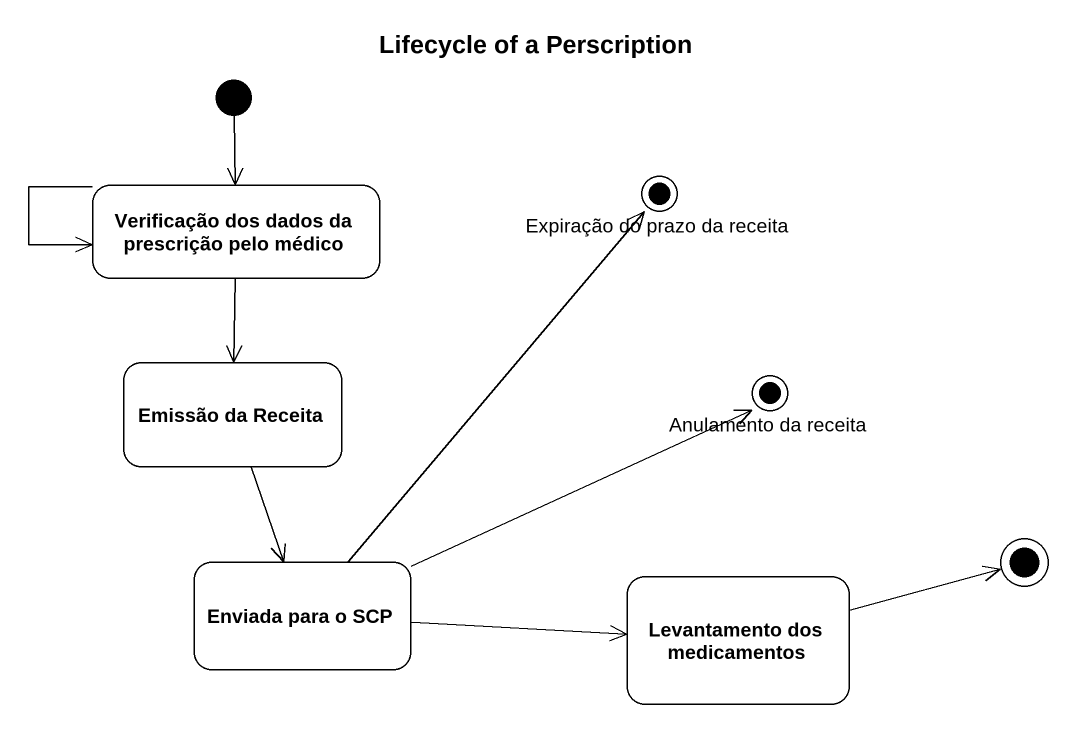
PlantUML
@startuml
title Lifecycle of a Perscription
hide empty description
state "Verificação dos dados da prescrição pelo médico" as Verificação_dos_dados_da
state "Expiração do prazo da receita" as Expiração_do_prazo_da <<end>>
state "Emissão da Receita" as Emissão_da_Receita
state "Anulamento da receita" as Anulamento_da_receita <<end>>
state final1 <<end>>
state "Enviada para o SCP" as Enviada_para_o_SCP
state "Levantamento dos medicamentos" as Levantamento_dos
[*] --> Verificação_dos_dados_da
Verificação_dos_dados_da --> Verificação_dos_dados_da
Verificação_dos_dados_da --> Emissão_da_Receita
Emissão_da_Receita --> Enviada_para_o_SCP
Enviada_para_o_SCP -up-> Expiração_do_prazo_da
Enviada_para_o_SCP -right-> Anulamento_da_receita
Enviada_para_o_SCP -right-> Levantamento_dos
Levantamento_dos -right-> final1
@enduml
